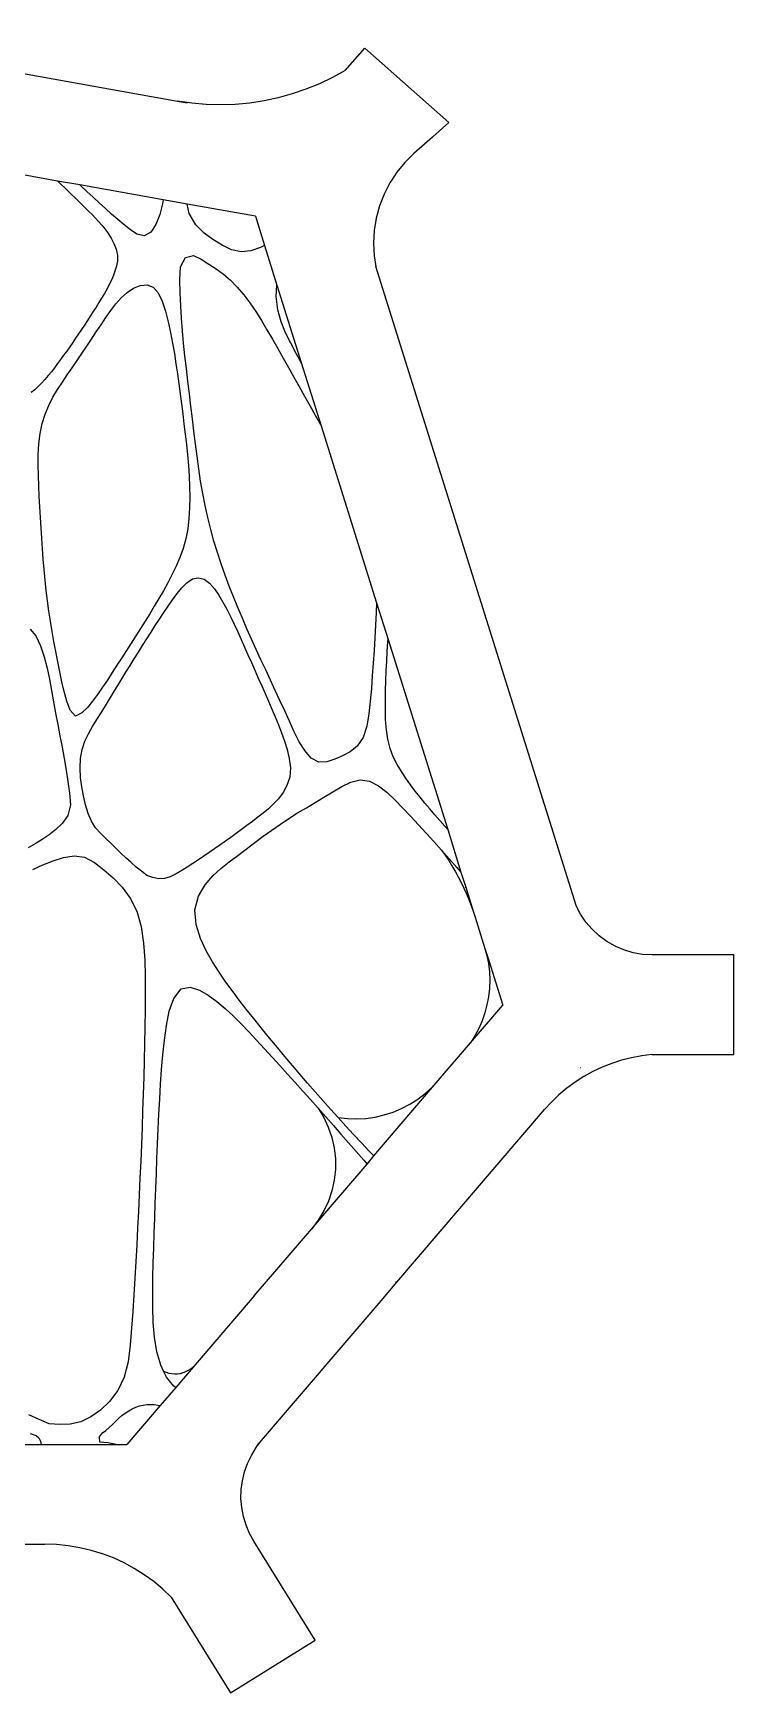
# Model space of a CAD drawing. Header units: metres. Extents: x 4484 to 5046, y 868 to 1427.
# Drawn here: x 4835.7 to 5046.3, y 869 to 1368.1 of the extents above; entities that cross this region are included whole.
import ezdxf

# ---------------------------------------------------------------- set-up
doc = ezdxf.new("R2010")
doc.units = ezdxf.units.M

msp = doc.modelspace()

# ---------------------------------------------------------------- linework, layer by layer
at = {"layer": 'Layer0'}
for p, q in [((4764.52, 1368.11), (4879.04, 1347.71)), ((4929.47, 1356.93), (4935.43, 1363.63)), ((4935.43, 1363.63), (4960.64, 1341.21)), ((4921.73, 1352.91), (4917.69, 1351.26)), ((4925.66, 1354.81), (4921.73, 1352.91)), ((4929.47, 1356.93), (4925.66, 1354.81)), ((4879.04, 1347.71), (4881.99, 1347.18)), ((4881.99, 1347.27), (4879.04, 1347.71)), ((4905.09, 1347.77), (4900.77, 1347.11)), ((4909.35, 1348.68), (4905.09, 1347.77)), ((4913.56, 1349.85), (4909.35, 1348.68)), ((4917.69, 1351.26), (4913.56, 1349.85)), ((4881.99, 1347.18), (4881.99, 1347.27)), ((4883.36, 1347.07), (4881.99, 1347.27)), ((4887.7, 1346.69), (4883.36, 1347.07)), ((4892.07, 1346.57), (4887.7, 1346.69)), ((4896.43, 1346.71), (4892.07, 1346.57)), ((4900.77, 1347.11), (4896.43, 1346.71)), ((4960.64, 1341.21), (4955.82, 1336.94)), ((4843.05, 1323.65), (4774.93, 1335.78)), ((4955.69, 1336.85), (4950.13, 1331.9)), ((4955.82, 1336.94), (4955.69, 1336.85)), ((4947.41, 1329.23), (4945, 1326.29)), ((4950.13, 1331.9), (4947.41, 1329.23)), ((4843.05, 1323.65), (4843.11, 1323.59)), ((4849.7, 1322.46), (4843.05, 1323.65)), ((4843.11, 1323.59), (4844.14, 1322.59)), ((4942.9, 1323.11), (4941.16, 1319.73)), ((4943.12, 1323.44), (4942.9, 1323.11)), ((4943.17, 1323.47), (4943.12, 1323.44)), ((4945, 1326.29), (4943.17, 1323.47)), ((4844.14, 1322.59), (4845.18, 1321.59)), ((4845.18, 1321.59), (4846.21, 1320.58)), ((4846.21, 1320.58), (4847.24, 1319.57)), ((4847.24, 1319.57), (4848.27, 1318.56)), ((4848.27, 1318.56), (4849.3, 1317.56)), ((4874.8, 1317.99), (4849.7, 1322.46)), ((4849.98, 1322.2), (4849.7, 1322.46)), ((4851.83, 1320.5), (4849.98, 1322.2)), ((4853.69, 1318.8), (4851.83, 1320.5)), ((4855.54, 1317.1), (4853.69, 1318.8)), ((4874.8, 1317.99), (4874.58, 1316.75)), ((4882, 1316.71), (4874.8, 1317.99)), ((4941.16, 1319.73), (4939.78, 1316.18)), ((4849.3, 1317.56), (4850.32, 1316.55)), ((4850.32, 1316.55), (4851.35, 1315.54)), ((4851.35, 1315.54), (4852.36, 1314.54)), ((4852.36, 1314.54), (4853.38, 1313.53)), ((4853.38, 1313.53), (4854.39, 1312.51)), ((4857.39, 1315.39), (4855.54, 1317.1)), ((4859.25, 1313.71), (4857.39, 1315.39)), ((4861.13, 1312.08), (4859.25, 1313.71)), ((4873.75, 1313.54), (4872.6, 1310.61)), ((4874.58, 1316.75), (4873.75, 1313.54)), ((4902.48, 1313.06), (4882, 1316.71)), ((4882.58, 1313.9), (4882, 1316.71)), ((4884.55, 1310.43), (4882.58, 1313.9)), ((4902.48, 1313.06), (4905.25, 1304.21)), ((4939.78, 1316.18), (4938.78, 1312.51)), ((4854.39, 1312.51), (4855.38, 1311.45)), ((4855.38, 1311.45), (4856.35, 1310.34)), ((4856.35, 1310.34), (4857.3, 1309.14)), ((4857.3, 1309.14), (4858.22, 1307.84)), ((4858.22, 1307.84), (4859.1, 1306.42)), ((4863.02, 1310.51), (4861.13, 1312.08)), ((4864.93, 1308.98), (4863.02, 1310.51)), ((4866.9, 1307.64), (4864.93, 1308.98)), ((4871.03, 1308.3), (4869.02, 1307.18)), ((4872.6, 1310.61), (4871.03, 1308.3)), ((4887.05, 1307.97), (4884.55, 1310.43)), ((4889.73, 1306.06), (4887.05, 1307.97)), ((4938.17, 1308.75), (4937.96, 1304.95)), ((4938.78, 1312.51), (4938.17, 1308.75)), ((4859.1, 1306.42), (4859.93, 1304.85)), ((4859.93, 1304.85), (4860.61, 1303.16)), ((4860.61, 1303.16), (4861.01, 1301.38)), ((4869.02, 1307.18), (4866.9, 1307.64)), ((4892.46, 1304.35), (4889.73, 1306.06)), ((4895.29, 1303), (4892.46, 1304.35)), ((4898.18, 1302.34), (4895.29, 1303)), ((4903.99, 1303.61), (4901.12, 1302.64)), ((4905.25, 1304.21), (4903.99, 1303.61)), ((4905.25, 1304.21), (4908.98, 1292.32)), ((4937.96, 1304.95), (4938.15, 1301.14)), ((4861.03, 1299.54), (4860.67, 1297.69)), ((4861.01, 1301.38), (4861.03, 1299.54)), ((4879.76, 1293.96), (4879.95, 1297.88)), ((4879.95, 1297.88), (4881.51, 1300.6)), ((4881.51, 1300.6), (4883.88, 1301.22)), ((4883.88, 1301.22), (4886.22, 1300.14)), ((4886.22, 1300.14), (4888.51, 1298.64)), ((4888.51, 1298.64), (4890.74, 1297.22)), ((4901.12, 1302.64), (4898.18, 1302.34)), ((4938.15, 1301.14), (4938.66, 1297.93)), ((4998.87, 1105.74), (4938.66, 1297.93)), ((4859.42, 1294.25), (4858.68, 1292.7)), ((4860.09, 1295.91), (4859.42, 1294.25)), ((4860.67, 1297.69), (4860.09, 1295.91)), ((4879.92, 1289.94), (4879.76, 1293.96)), ((4890.74, 1297.22), (4892.91, 1295.67)), ((4892.91, 1295.67), (4895.02, 1293.83)), ((4895.02, 1293.83), (4897.04, 1291.73)), ((4856.28, 1288.45), (4855.44, 1287.07)), ((4857.1, 1289.83), (4856.28, 1288.45)), ((4857.91, 1291.24), (4857.1, 1289.83)), ((4858.68, 1292.7), (4857.91, 1291.24)), ((4860.51, 1286.73), (4862.13, 1288.56)), ((4862.13, 1288.56), (4863.9, 1290.14)), ((4863.9, 1290.14), (4865.84, 1291.41)), ((4865.84, 1291.41), (4867.9, 1292.24)), ((4867.9, 1292.24), (4869.92, 1292.4)), ((4869.92, 1292.4), (4871.74, 1291.7)), ((4871.74, 1291.7), (4873.24, 1290.01)), ((4873.24, 1290.01), (4874.45, 1287.53)), ((4880.06, 1286.14), (4879.92, 1289.94)), ((4897.04, 1291.73), (4898.97, 1289.43)), ((4898.97, 1289.43), (4900.82, 1286.97)), ((4908.7, 1288.87), (4908.98, 1292.32)), ((4909.2, 1284.89), (4908.7, 1288.87)), ((4908.98, 1292.32), (4916.27, 1269.05)), ((4852.87, 1283.01), (4851.99, 1281.67)), ((4853.73, 1284.36), (4852.87, 1283.01)), ((4854.59, 1285.71), (4853.73, 1284.36)), ((4855.44, 1287.07), (4854.59, 1285.71)), ((4857.53, 1282.6), (4858.99, 1284.72)), ((4858.99, 1284.72), (4860.51, 1286.73)), ((4874.45, 1287.53), (4875.43, 1284.54)), ((4875.43, 1284.54), (4876.25, 1281.29)), ((4880.25, 1282.41), (4880.06, 1286.14)), ((4900.82, 1286.97), (4902.59, 1284.39)), ((4902.59, 1284.39), (4904.3, 1281.7)), ((4910.21, 1281.25), (4909.2, 1284.89)), ((4850.23, 1279.02), (4849.35, 1277.7)), ((4851.11, 1280.34), (4850.23, 1279.02)), ((4851.99, 1281.67), (4851.11, 1280.34)), ((4853.24, 1276.12), (4854.67, 1278.27)), ((4854.67, 1278.27), (4856.1, 1280.44)), ((4856.1, 1280.44), (4857.53, 1282.6)), ((4876.25, 1281.29), (4876.95, 1278.05)), ((4876.95, 1278.05), (4877.57, 1274.87)), ((4880.54, 1278.63), (4880.25, 1282.41)), ((4880.9, 1274.83), (4880.54, 1278.63)), ((4904.3, 1281.7), (4905.97, 1278.94)), ((4905.97, 1278.94), (4907.6, 1276.12)), ((4911.57, 1277.94), (4910.21, 1281.25)), ((4913.13, 1274.83), (4911.57, 1277.94)), ((4846.67, 1273.8), (4845.77, 1272.52)), ((4847.57, 1275.09), (4846.67, 1273.8)), ((4848.46, 1276.39), (4847.57, 1275.09)), ((4849.35, 1277.7), (4848.46, 1276.39)), ((4850.35, 1271.82), (4851.8, 1273.97)), ((4851.8, 1273.97), (4853.24, 1276.12)), ((4877.57, 1274.87), (4878.13, 1271.76)), ((4881.32, 1271.02), (4880.9, 1274.83)), ((4907.6, 1276.12), (4909.21, 1273.26)), ((4909.21, 1273.26), (4910.81, 1270.39)), ((4914.77, 1271.82), (4913.13, 1274.83)), ((4843.03, 1268.74), (4842.1, 1267.51)), ((4843.95, 1269.99), (4843.03, 1268.74)), ((4844.86, 1271.25), (4843.95, 1269.99)), ((4845.77, 1272.52), (4844.86, 1271.25)), ((4847.43, 1267.51), (4848.9, 1269.67)), ((4848.9, 1269.67), (4850.35, 1271.82)), ((4878.13, 1271.76), (4878.62, 1268.7)), ((4878.62, 1268.7), (4879.07, 1265.67)), ((4881.76, 1267.23), (4881.32, 1271.02)), ((4910.81, 1270.39), (4912.42, 1267.52)), ((4916.27, 1269.05), (4914.77, 1271.82)), ((4916.27, 1269.05), (4922.25, 1249.97)), ((4916.4, 1268.81), (4916.27, 1269.05)), ((4838.24, 1262.88), (4837.22, 1261.85)), ((4839.24, 1263.97), (4838.24, 1262.88)), ((4840.21, 1265.12), (4839.24, 1263.97)), ((4841.17, 1266.3), (4840.21, 1265.12)), ((4842.1, 1267.51), (4841.17, 1266.3)), ((4843.03, 1260.92), (4844.48, 1263.15)), ((4844.48, 1263.15), (4845.96, 1265.34)), ((4845.96, 1265.34), (4847.43, 1267.51)), ((4879.07, 1265.67), (4879.48, 1262.66)), ((4882.21, 1263.45), (4881.76, 1267.23)), ((4882.66, 1259.69), (4882.21, 1263.45)), ((4912.42, 1267.52), (4914.02, 1264.66)), ((4914.02, 1264.66), (4915.63, 1261.81)), ((4836.16, 1260.89), (4835.07, 1260.05)), ((4837.22, 1261.85), (4836.16, 1260.89)), ((4840.37, 1256.15), (4841.64, 1258.6)), ((4841.64, 1258.6), (4843.03, 1260.92)), ((4879.48, 1262.66), (4879.87, 1259.66)), ((4879.87, 1259.66), (4880.25, 1256.66)), ((4883.11, 1255.93), (4882.66, 1259.69)), ((4915.63, 1261.81), (4917.23, 1258.95)), ((4917.23, 1258.95), (4918.83, 1256.1)), ((4838.42, 1250.72), (4839.28, 1253.54)), ((4839.28, 1253.54), (4840.37, 1256.15)), ((4880.25, 1256.66), (4880.63, 1253.63)), ((4880.63, 1253.63), (4881.01, 1250.58)), ((4883.57, 1252.17), (4883.11, 1255.93)), ((4918.83, 1256.1), (4920.43, 1253.23)), ((4920.43, 1253.23), (4922.03, 1250.37)), ((4837.8, 1247.7), (4838.42, 1250.72)), ((4881.01, 1250.58), (4881.38, 1247.5)), ((4884.02, 1248.4), (4883.57, 1252.17)), ((4884.48, 1244.63), (4884.02, 1248.4)), ((4922.03, 1250.37), (4922.25, 1249.97)), ((4922.25, 1249.97), (4938.91, 1196.78)), ((4837.24, 1241.43), (4837.42, 1244.59)), ((4837.42, 1244.59), (4837.8, 1247.7)), ((4881.38, 1247.5), (4881.74, 1244.4)), ((4881.74, 1244.4), (4882.06, 1241.27)), ((4884.96, 1240.86), (4884.48, 1244.63)), ((4837.21, 1238.27), (4837.24, 1241.43)), ((4837.27, 1235.1), (4837.21, 1238.27)), ((4882.06, 1241.27), (4882.34, 1238.11)), ((4882.34, 1238.11), (4882.56, 1234.93)), ((4885.47, 1237.11), (4884.96, 1240.86)), ((4837.37, 1231.94), (4837.27, 1235.1)), ((4882.56, 1234.93), (4882.7, 1231.74)), ((4886.03, 1233.37), (4885.47, 1237.11)), ((4886.66, 1229.67), (4886.03, 1233.37)), ((4837.51, 1228.78), (4837.37, 1231.94)), ((4837.68, 1225.63), (4837.51, 1228.78)), ((4882.7, 1231.74), (4882.76, 1228.52)), ((4882.76, 1228.52), (4882.71, 1225.31)), ((4887.37, 1226.01), (4886.66, 1229.67)), ((4837.86, 1222.48), (4837.68, 1225.63)), ((4882.71, 1225.31), (4882.51, 1222.13)), ((4888.16, 1222.4), (4887.37, 1226.01)), ((4838.06, 1219.33), (4837.86, 1222.48)), ((4838.26, 1216.19), (4838.06, 1219.33)), ((4882.14, 1219.03), (4881.56, 1216.04)), ((4882.51, 1222.13), (4882.14, 1219.03)), ((4889.06, 1218.84), (4888.16, 1222.4)), ((4890.04, 1215.33), (4889.06, 1218.84)), ((4838.48, 1213.04), (4838.26, 1216.19)), ((4838.73, 1209.9), (4838.48, 1213.04)), ((4880.76, 1213.17), (4879.77, 1210.43)), ((4881.56, 1216.04), (4880.76, 1213.17)), ((4891.09, 1211.88), (4890.04, 1215.33)), ((4838.99, 1206.77), (4838.73, 1209.9)), ((4879.77, 1210.43), (4878.64, 1207.79)), ((4892.22, 1208.47), (4891.09, 1211.88)), ((4893.4, 1205.12), (4892.22, 1208.47)), ((4839.29, 1203.64), (4838.99, 1206.77)), ((4839.63, 1200.52), (4839.29, 1203.64)), ((4877.42, 1205.25), (4876.13, 1202.78)), ((4878.64, 1207.79), (4877.42, 1205.25)), ((4881.93, 1202.83), (4883.57, 1203.96)), ((4883.57, 1203.96), (4885.33, 1204.34)), ((4885.33, 1204.34), (4887.1, 1203.86)), ((4887.1, 1203.86), (4888.72, 1202.65)), ((4894.63, 1201.81), (4893.4, 1205.12)), ((4840, 1197.41), (4839.63, 1200.52)), ((4873.48, 1198.06), (4872.11, 1195.77)), ((4874.82, 1200.39), (4873.48, 1198.06)), ((4876.13, 1202.78), (4874.82, 1200.39)), ((4877.61, 1197.71), (4878.97, 1199.54)), ((4878.97, 1199.54), (4880.4, 1201.27)), ((4880.4, 1201.27), (4881.93, 1202.83)), ((4888.72, 1202.65), (4890.18, 1201)), ((4890.18, 1201), (4891.5, 1199.08)), ((4891.5, 1199.08), (4892.73, 1197.03)), ((4895.91, 1198.55), (4894.63, 1201.81)), ((4897.22, 1195.33), (4895.91, 1198.55)), ((4840.42, 1194.32), (4840, 1197.41)), ((4840.89, 1191.25), (4840.42, 1194.32)), ((4870.74, 1193.51), (4869.35, 1191.28)), ((4872.11, 1195.77), (4870.74, 1193.51)), ((4873.7, 1191.91), (4874.99, 1193.87)), ((4874.99, 1193.87), (4876.29, 1195.81)), ((4876.29, 1195.81), (4877.61, 1197.71)), ((4892.73, 1197.03), (4893.9, 1194.89)), ((4893.9, 1194.89), (4895.02, 1192.67)), ((4898.57, 1192.15), (4897.22, 1195.33)), ((4938.8, 1193.9), (4938.61, 1190.08)), ((4938.91, 1196.78), (4938.8, 1193.9)), ((4938.91, 1196.78), (4942.38, 1185.71)), ((4834.79, 1188.88), (4836.51, 1186.84)), ((4841.39, 1188.19), (4840.89, 1191.25)), ((4841.93, 1185.14), (4841.39, 1188.19)), ((4867.95, 1189.05), (4866.54, 1186.83)), ((4869.35, 1191.28), (4867.95, 1189.05)), ((4871.12, 1187.96), (4872.41, 1189.94)), ((4872.41, 1189.94), (4873.7, 1191.91)), ((4895.02, 1192.67), (4896.1, 1190.41)), ((4896.1, 1190.41), (4897.16, 1188.1)), ((4897.16, 1188.1), (4898.2, 1185.78)), ((4899.94, 1189), (4898.57, 1192.15)), ((4901.33, 1185.87), (4899.94, 1189)), ((4938.61, 1190.08), (4938.39, 1186.26)), ((4836.51, 1186.84), (4837.87, 1183.86)), ((4837.87, 1183.86), (4838.97, 1180.53)), ((4842.48, 1182.11), (4841.93, 1185.14)), ((4865.13, 1184.62), (4863.72, 1182.41)), ((4866.54, 1186.83), (4865.13, 1184.62)), ((4867.31, 1181.96), (4868.57, 1183.96)), ((4868.57, 1183.96), (4869.84, 1185.96)), ((4869.84, 1185.96), (4871.12, 1187.96)), ((4898.2, 1185.78), (4899.23, 1183.45)), ((4899.23, 1183.45), (4900.26, 1181.13)), ((4902.74, 1182.76), (4901.33, 1185.87)), ((4938.39, 1186.26), (4938.15, 1182.44)), ((4942.14, 1182.17), (4942.34, 1185.1)), ((4942.34, 1185.1), (4942.38, 1185.71)), ((4942.38, 1185.71), (4960.28, 1128.57)), ((4838.97, 1180.53), (4839.86, 1177.17)), ((4843.06, 1179.08), (4842.48, 1182.11)), ((4843.67, 1176.07), (4843.06, 1179.08)), ((4862.3, 1180.2), (4860.87, 1177.99)), ((4863.72, 1182.41), (4862.3, 1180.2)), ((4864.81, 1177.94), (4866.05, 1179.95)), ((4866.05, 1179.95), (4867.31, 1181.96)), ((4900.26, 1181.13), (4901.29, 1178.81)), ((4901.29, 1178.81), (4902.32, 1176.49)), ((4904.17, 1179.67), (4902.74, 1182.76)), ((4905.59, 1176.59), (4904.17, 1179.67)), ((4937.9, 1178.62), (4937.63, 1174.81)), ((4938.15, 1182.44), (4937.9, 1178.62)), ((4941.83, 1176.31), (4941.97, 1179.24)), ((4941.97, 1179.24), (4942.14, 1182.17)), ((4839.86, 1177.17), (4840.61, 1173.79)), ((4840.61, 1173.79), (4841.25, 1170.41)), ((4844.3, 1173.07), (4843.67, 1176.07)), ((4845.01, 1170.11), (4844.3, 1173.07)), ((4858, 1173.56), (4856.55, 1171.37)), ((4859.44, 1175.78), (4858, 1173.56)), ((4860.87, 1177.99), (4859.44, 1175.78)), ((4861.11, 1171.88), (4862.34, 1173.91)), ((4862.34, 1173.91), (4863.57, 1175.92)), ((4863.57, 1175.92), (4864.81, 1177.94)), ((4902.32, 1176.49), (4903.35, 1174.17)), ((4903.35, 1174.17), (4904.38, 1171.85)), ((4907.02, 1173.52), (4905.59, 1176.59)), ((4908.45, 1170.44), (4907.02, 1173.52)), ((4937.63, 1174.81), (4937.36, 1171.01)), ((4941.62, 1170.42), (4941.71, 1173.36)), ((4941.71, 1173.36), (4941.83, 1176.31)), ((4841.25, 1170.41), (4841.85, 1167.02)), ((4845.86, 1167.25), (4845.01, 1170.11)), ((4855.07, 1169.23), (4853.56, 1167.2)), ((4856.55, 1171.37), (4855.07, 1169.23)), ((4858.64, 1167.82), (4859.88, 1169.86)), ((4859.88, 1169.86), (4861.11, 1171.88)), ((4904.38, 1171.85), (4905.4, 1169.52)), ((4905.4, 1169.52), (4906.42, 1167.18)), ((4909.87, 1167.36), (4908.45, 1170.44)), ((4937.36, 1171.01), (4937.03, 1167.21)), ((4941.57, 1167.46), (4941.62, 1170.42)), ((4841.85, 1167.02), (4842.44, 1163.62)), ((4842.44, 1163.62), (4843.07, 1160.21)), ((4846.81, 1164.47), (4845.86, 1167.25)), ((4848.37, 1162.74), (4846.81, 1164.47)), ((4850.34, 1163.65), (4848.37, 1162.74)), ((4852, 1165.3), (4850.34, 1163.65)), ((4853.56, 1167.2), (4852, 1165.3)), ((4854.85, 1161.66), (4856.13, 1163.72)), ((4856.13, 1163.72), (4857.39, 1165.78)), ((4857.39, 1165.78), (4858.64, 1167.82)), ((4906.42, 1167.18), (4907.44, 1164.84)), ((4907.44, 1164.84), (4908.44, 1162.48)), ((4911.29, 1164.27), (4909.87, 1167.36)), ((4912.71, 1161.16), (4911.29, 1164.27)), ((4936.58, 1163.44), (4935.94, 1159.71)), ((4937.03, 1167.21), (4936.58, 1163.44)), ((4941.56, 1164.5), (4941.57, 1167.46)), ((4941.63, 1161.55), (4941.56, 1164.5)), ((4843.07, 1160.21), (4843.72, 1156.79)), ((4852.32, 1157.42), (4853.55, 1159.57)), ((4853.55, 1159.57), (4854.85, 1161.66)), ((4908.44, 1162.48), (4909.41, 1160.09)), ((4909.41, 1160.09), (4910.34, 1157.66)), ((4914.13, 1158.02), (4912.71, 1161.16)), ((4935.94, 1159.71), (4934.87, 1156.28)), ((4941.85, 1158.63), (4941.63, 1161.55)), ((4942.29, 1155.75), (4941.85, 1158.63)), ((4843.72, 1156.79), (4844.37, 1153.37)), ((4844.37, 1153.37), (4844.99, 1149.94)), ((4850.42, 1152.67), (4851.24, 1155.14)), ((4851.24, 1155.14), (4852.32, 1157.42)), ((4910.34, 1157.66), (4911.21, 1155.18)), ((4911.21, 1155.18), (4912.01, 1152.64)), ((4915.62, 1155), (4914.13, 1158.02)), ((4917.34, 1152.35), (4915.62, 1155)), ((4933.1, 1153.68), (4930.94, 1151.97)), ((4934.87, 1156.28), (4933.1, 1153.68)), ((4942.98, 1153), (4942.29, 1155.75)), ((4844.99, 1149.94), (4845.58, 1146.5)), ((4849.81, 1147.08), (4849.95, 1149.95)), ((4849.95, 1149.95), (4850.42, 1152.67)), ((4912.01, 1152.64), (4912.67, 1149.99)), ((4912.67, 1149.99), (4913.02, 1147.19)), ((4919.29, 1150.11), (4917.34, 1152.35)), ((4921.58, 1148.9), (4919.29, 1150.11)), ((4923.98, 1148.94), (4921.58, 1148.9)), ((4926.35, 1149.72), (4923.98, 1148.94)), ((4928.66, 1150.76), (4926.35, 1149.72)), ((4930.94, 1151.97), (4928.66, 1150.76)), ((4943.92, 1150.47), (4942.98, 1153)), ((4945.08, 1148.17), (4943.92, 1150.47)), ((4946.38, 1146.05), (4945.08, 1148.17)), ((4845.58, 1146.5), (4846.13, 1143.04)), ((4849.97, 1144.22), (4849.81, 1147.08)), ((4850.35, 1141.44), (4849.97, 1144.22)), ((4912.8, 1144.38), (4911.98, 1141.84)), ((4913.02, 1147.19), (4912.8, 1144.38)), ((4931.22, 1142.89), (4933.98, 1143.53)), ((4933.98, 1143.53), (4936.76, 1143.12)), ((4936.76, 1143.12), (4939.47, 1141.75)), ((4947.73, 1144.02), (4946.38, 1146.05)), ((4949.12, 1142.07), (4947.73, 1144.02)), ((4846.13, 1143.04), (4846.64, 1139.58)), ((4846.64, 1139.58), (4846.95, 1136.01)), ((4850.85, 1138.71), (4850.35, 1141.44)), ((4851.43, 1136.02), (4850.85, 1138.71)), ((4910.8, 1139.7), (4909.4, 1137.88)), ((4911.98, 1141.84), (4910.8, 1139.7)), ((4920.43, 1136.73), (4923.09, 1138.31)), ((4923.09, 1138.31), (4925.77, 1139.93)), ((4925.77, 1139.93), (4928.48, 1141.56)), ((4928.48, 1141.56), (4931.22, 1142.89)), ((4939.47, 1141.75), (4942.02, 1139.8)), ((4942.02, 1139.8), (4944.44, 1137.5)), ((4950.55, 1140.18), (4949.12, 1142.07)), ((4951.99, 1138.35), (4950.55, 1140.18)), ((4953.46, 1136.56), (4951.99, 1138.35)), ((4846.95, 1136.01), (4846.1, 1132.79)), ((4852.19, 1133.44), (4851.43, 1136.02)), ((4853.2, 1131.09), (4852.19, 1133.44)), ((4904.8, 1133.53), (4903.19, 1132.28)), ((4906.38, 1134.85), (4904.8, 1133.53)), ((4907.92, 1136.28), (4906.38, 1134.85)), ((4909.4, 1137.88), (4907.92, 1136.28)), ((4912.58, 1131.94), (4915.18, 1133.58)), ((4915.18, 1133.58), (4917.8, 1135.17)), ((4917.8, 1135.17), (4920.43, 1136.73)), ((4944.44, 1137.5), (4946.81, 1135.05)), ((4946.81, 1135.05), (4949.17, 1132.56)), ((4954.94, 1134.8), (4953.46, 1136.56)), ((4956.43, 1133.05), (4954.94, 1134.8)), ((4842.51, 1128.56), (4840.5, 1126.98)), ((4844.43, 1130.41), (4842.51, 1128.56)), ((4846.1, 1132.79), (4844.43, 1130.41)), ((4854.47, 1129.12), (4853.2, 1131.09)), ((4855.93, 1127.47), (4854.47, 1129.12)), ((4898.34, 1128.63), (4896.72, 1127.44)), ((4899.96, 1129.84), (4898.34, 1128.63)), ((4901.58, 1131.05), (4899.96, 1129.84)), ((4903.19, 1132.28), (4901.58, 1131.05)), ((4904.84, 1126.56), (4907.41, 1128.42)), ((4907.41, 1128.42), (4909.99, 1130.22)), ((4909.99, 1130.22), (4912.58, 1131.94)), ((4949.17, 1132.56), (4951.51, 1130.05)), ((4951.51, 1130.05), (4953.84, 1127.52)), ((4957.92, 1131.32), (4956.43, 1133.05)), ((4959.42, 1129.58), (4957.92, 1131.32)), ((4960.28, 1128.57), (4959.42, 1129.58)), ((4960.28, 1128.57), (4964.28, 1115.81)), ((4836.34, 1124.31), (4834.24, 1123.09)), ((4838.44, 1125.59), (4836.34, 1124.31)), ((4840.5, 1126.98), (4838.44, 1125.59)), ((4857.47, 1125.98), (4855.93, 1127.47)), ((4859.02, 1124.51), (4857.47, 1125.98)), ((4860.54, 1123.01), (4859.02, 1124.51)), ((4891.85, 1123.93), (4890.23, 1122.78)), ((4893.48, 1125.08), (4891.85, 1123.93)), ((4895.1, 1126.25), (4893.48, 1125.08)), ((4896.72, 1127.44), (4895.1, 1126.25)), ((4899.72, 1122.72), (4902.28, 1124.65)), ((4902.28, 1124.65), (4904.84, 1126.56)), ((4953.84, 1127.52), (4956.16, 1124.97)), ((4956.16, 1124.97), (4958.47, 1122.4)), ((4838.64, 1117.99), (4841.71, 1119.22)), ((4841.71, 1119.22), (4844.82, 1120.19)), ((4844.82, 1120.19), (4847.97, 1120.73)), ((4847.97, 1120.73), (4851.12, 1120.28)), ((4851.12, 1120.28), (4854.13, 1118.69)), ((4854.13, 1118.69), (4856.98, 1116.48)), ((4862.05, 1121.52), (4860.54, 1123.01)), ((4863.58, 1120.05), (4862.05, 1121.52)), ((4865.12, 1118.65), (4863.58, 1120.05)), ((4866.69, 1117.32), (4865.12, 1118.65)), ((4883.69, 1118.36), (4882.03, 1117.3)), ((4885.34, 1119.44), (4883.69, 1118.36)), ((4886.97, 1120.54), (4885.34, 1119.44)), ((4888.6, 1121.66), (4886.97, 1120.54)), ((4890.23, 1122.78), (4888.6, 1121.66)), ((4892.12, 1116.9), (4894.63, 1118.86)), ((4894.63, 1118.86), (4897.17, 1120.78)), ((4897.17, 1120.78), (4899.72, 1122.72)), ((4958.47, 1122.4), (4960.77, 1119.81)), ((4958.47, 1122.4), (4959.55, 1120.85)), ((4959.55, 1120.85), (4960.59, 1119.28)), ((4960.59, 1119.28), (4961.58, 1117.67)), ((4960.77, 1119.81), (4963.07, 1117.21)), ((4835.6, 1116.57), (4838.64, 1117.99)), ((4856.98, 1116.48), (4859.77, 1114.07)), ((4859.77, 1114.07), (4862.41, 1111.29)), ((4868.28, 1116.03), (4866.69, 1117.32)), ((4869.89, 1114.78), (4868.28, 1116.03)), ((4871.65, 1114.16), (4869.89, 1114.78)), ((4873.42, 1113.77), (4871.65, 1114.16)), ((4875.17, 1113.85), (4873.42, 1113.77)), ((4876.91, 1114.38), (4875.17, 1113.85)), ((4878.64, 1115.24), (4876.91, 1114.38)), ((4880.34, 1116.25), (4878.64, 1115.24)), ((4882.03, 1117.3), (4880.34, 1116.25)), ((4887.37, 1111.94), (4889.68, 1114.68)), ((4889.68, 1114.68), (4892.12, 1116.9)), ((4961.58, 1117.67), (4962.54, 1116.04)), ((4962.54, 1116.04), (4963.44, 1114.39)), ((4963.07, 1117.21), (4964.28, 1115.81)), ((4963.44, 1114.39), (4964.31, 1112.71)), ((4964.28, 1115.81), (4965.69, 1111.31)), ((4862.41, 1111.29), (4864.84, 1107.97)), ((4884.3, 1104.47), (4885.35, 1108.52)), ((4885.35, 1108.52), (4887.37, 1111.94)), ((4964.31, 1112.71), (4965.13, 1111.01)), ((4965.13, 1111.01), (4965.9, 1109.29)), ((4965.58, 1111.3), (4965.69, 1111.31)), ((4965.69, 1111.31), (4967.95, 1104.01)), ((4965.9, 1109.29), (4966.63, 1107.55)), ((4864.84, 1107.97), (4866.82, 1104.01)), ((4866.82, 1104.01), (4868.11, 1099.42)), ((4884.69, 1100.04), (4884.3, 1104.47)), ((4966.63, 1107.55), (4967.32, 1105.79)), ((4967.32, 1105.79), (4967.95, 1104.01)), ((4967.95, 1104.01), (4968.54, 1102.22)), ((4998.89, 1105.7), (4998.87, 1105.74)), ((5000.19, 1103.18), (4998.89, 1105.7)), ((5001.79, 1100.78), (5000.19, 1103.18)), ((4868.11, 1099.42), (4868.82, 1094.46)), ((4885.99, 1095.81), (4884.69, 1100.04)), ((4968.54, 1102.22), (4971.39, 1093.13)), ((5003.66, 1098.59), (5001.79, 1100.78)), ((5005.77, 1096.63), (5003.66, 1098.59)), ((4868.82, 1094.46), (4869.21, 1089.41)), ((4887.66, 1092.12), (4885.99, 1095.81)), ((5008.09, 1094.93), (5005.77, 1096.63)), ((5010.59, 1093.5), (5008.09, 1094.93)), ((5013.23, 1092.37), (5010.59, 1093.5)), ((4869.21, 1089.41), (4869.38, 1084.37)), ((4889.55, 1088.84), (4887.66, 1092.12)), ((4891.57, 1085.74), (4889.55, 1088.84)), ((4971.39, 1093.13), (4972.63, 1089.16)), ((4971.39, 1093.13), (4972.04, 1090.72)), ((4972.04, 1090.72), (4972.52, 1088.27)), ((4972.52, 1088.27), (4972.81, 1085.79)), ((4972.63, 1089.16), (4976.82, 1075.81)), ((5015.99, 1091.55), (5013.23, 1092.37)), ((5018.83, 1091.05), (5015.99, 1091.55)), ((5021.71, 1090.89), (5018.83, 1091.05)), ((5046.27, 1090.89), (5021.71, 1090.89)), ((5046.27, 1060.89), (5046.27, 1090.89)), ((4869.38, 1084.37), (4869.4, 1079.32)), ((4893.65, 1082.72), (4891.57, 1085.74)), ((4972.81, 1085.79), (4972.91, 1083.29)), ((4972.91, 1083.29), (4972.82, 1080.79)), ((4869.4, 1079.32), (4869.36, 1074.28)), ((4878, 1077.77), (4880.14, 1080.66)), ((4880.14, 1080.66), (4882.91, 1081.16)), ((4882.91, 1081.16), (4885.66, 1080.29)), ((4885.66, 1080.29), (4888.32, 1078.78)), ((4888.32, 1078.78), (4890.89, 1076.9)), ((4895.79, 1079.78), (4893.65, 1082.72)), ((4897.96, 1076.89), (4895.79, 1079.78)), ((4972.55, 1078.31), (4972.09, 1075.85)), ((4972.82, 1080.79), (4972.55, 1078.31)), ((4869.36, 1074.28), (4869.29, 1069.23)), ((4875.72, 1069.65), (4876.56, 1073.94)), ((4876.56, 1073.94), (4878, 1077.77)), ((4890.89, 1076.9), (4893.38, 1074.8)), ((4893.38, 1074.8), (4895.81, 1072.54)), ((4900.16, 1074.05), (4897.96, 1076.89)), ((4902.38, 1071.25), (4900.16, 1074.05)), ((4967.14, 1064.46), (4976.82, 1075.81)), ((4971.45, 1073.44), (4970.63, 1071.08)), ((4972.09, 1075.85), (4971.45, 1073.44)), ((4869.29, 1069.23), (4869.19, 1064.19)), ((4875.13, 1065.26), (4875.72, 1069.65)), ((4895.81, 1072.54), (4898.19, 1070.17)), ((4898.19, 1070.17), (4900.54, 1067.71)), ((4904.61, 1068.47), (4902.38, 1071.25)), ((4906.85, 1065.73), (4904.61, 1068.47)), ((4969.63, 1068.79), (4968.47, 1066.57)), ((4970.63, 1071.08), (4969.63, 1068.79)), ((4869.19, 1064.19), (4869.07, 1059.14)), ((4874.68, 1060.85), (4875.13, 1065.26)), ((4900.54, 1067.71), (4902.87, 1065.21)), ((4902.87, 1065.21), (4905.19, 1062.69)), ((4909.09, 1063.01), (4906.85, 1065.73)), ((4957.46, 1053.11), (4967.14, 1064.46)), ((4968.47, 1066.57), (4967.14, 1064.46)), ((4869.07, 1059.14), (4868.93, 1054.09)), ((4874.3, 1056.42), (4874.68, 1060.85)), ((4905.19, 1062.69), (4907.5, 1060.16)), ((4907.5, 1060.16), (4909.81, 1057.62)), ((4911.35, 1060.31), (4909.09, 1063.01)), ((4913.61, 1057.64), (4911.35, 1060.31)), ((5009.59, 1058.27), (5006.7, 1057.13)), ((5012.54, 1059.22), (5009.59, 1058.27)), ((5015.54, 1059.97), (5012.54, 1059.22)), ((5018.59, 1060.53), (5015.54, 1059.97)), ((5021.66, 1060.89), (5018.59, 1060.53)), ((5021.66, 1060.89), (5046.27, 1060.89)), ((4868.93, 1054.09), (4868.77, 1049.04)), ((4873.99, 1051.97), (4874.3, 1056.42)), ((4909.81, 1057.62), (4912.12, 1055.07)), ((4912.12, 1055.07), (4914.43, 1052.51)), ((4915.89, 1054.99), (4913.61, 1057.64)), ((4918.17, 1052.35), (4915.89, 1054.99)), ((5001.19, 1054.31), (4998.59, 1052.64)), ((5000.16, 1056.94), (5000.1, 1056.95)), ((5003.9, 1055.81), (5001.19, 1054.31)), ((5006.7, 1057.13), (5003.9, 1055.81)), ((4868.77, 1049.04), (4868.6, 1043.99)), ((4873.72, 1047.5), (4873.99, 1051.97)), ((4914.43, 1052.51), (4916.73, 1049.95)), ((4916.73, 1049.95), (4919.03, 1047.37)), ((4920.45, 1049.73), (4918.17, 1052.35)), ((4922.75, 1047.12), (4920.45, 1049.73)), ((4938.11, 1030.41), (4957.46, 1053.11)), ((4951.28, 1047.49), (4953.5, 1049.18)), ((4953.5, 1049.18), (4955.56, 1051.06)), ((4955.56, 1051.06), (4957.46, 1053.11)), ((4993.73, 1048.8), (4991.5, 1046.65)), ((4996.09, 1050.8), (4993.73, 1048.8)), ((4998.59, 1052.64), (4996.09, 1050.8)), ((4868.6, 1043.99), (4868.41, 1038.94)), ((4873.49, 1043.03), (4873.72, 1047.5)), ((4919.03, 1047.37), (4921.33, 1044.79)), ((4921.33, 1044.79), (4923.62, 1042.2)), ((4921.33, 1044.79), (4923.03, 1042.01)), ((4925.05, 1044.53), (4922.75, 1047.12)), ((4927.37, 1041.96), (4925.05, 1044.53)), ((4941.21, 1042.75), (4943.87, 1043.61)), ((4943.87, 1043.61), (4946.45, 1044.69)), ((4945.01, 992.43), (4989.41, 1044.37)), ((4946.45, 1044.69), (4948.92, 1045.99)), ((4948.92, 1045.99), (4951.28, 1047.49)), ((4991.5, 1046.65), (4989.41, 1044.37)), ((4868.41, 1038.94), (4868.22, 1033.88)), ((4873.09, 1034.08), (4873.28, 1038.56)), ((4873.28, 1038.56), (4873.49, 1043.03)), ((4923.03, 1042.01), (4924.41, 1039.07)), ((4923.62, 1042.2), (4925.92, 1039.6)), ((4924.41, 1039.07), (4925.47, 1036)), ((4925.92, 1039.6), (4928.21, 1036.99)), ((4929.69, 1039.41), (4927.37, 1041.96)), ((4927.37, 1041.96), (4930.14, 1041.65)), ((4932.02, 1036.88), (4929.69, 1039.41)), ((4930.14, 1041.65), (4932.94, 1041.57)), ((4932.94, 1041.57), (4935.72, 1041.73)), ((4935.72, 1041.73), (4938.49, 1042.13)), ((4938.49, 1042.13), (4941.21, 1042.75)), ((4868.22, 1033.88), (4868.01, 1028.83)), ((4872.9, 1029.61), (4873.09, 1034.08)), ((4925.47, 1036), (4926.19, 1032.82)), ((4928.21, 1036.99), (4930.5, 1034.38)), ((4930.5, 1034.38), (4932.78, 1031.76)), ((4934.37, 1034.36), (4932.02, 1036.88)), ((4936.72, 1031.87), (4934.37, 1034.36)), ((4868.01, 1028.83), (4867.79, 1023.79)), ((4872.72, 1025.13), (4872.9, 1029.61)), ((4926.19, 1032.82), (4926.55, 1029.59)), ((4926.55, 1029.59), (4926.56, 1026.34)), ((4932.78, 1031.76), (4935.06, 1029.13)), ((4935.06, 1029.13), (4936.05, 1027.99)), ((4936.05, 1027.99), (4938.11, 1030.41)), ((4938.11, 1030.41), (4936.72, 1031.87)), ((4867.79, 1023.79), (4867.56, 1018.75)), ((4872.55, 1020.66), (4872.72, 1025.13)), ((4925.09, 1015.13), (4936.05, 1027.99)), ((4926.56, 1026.34), (4926.21, 1023.1)), ((4867.56, 1018.75), (4867.32, 1013.71)), ((4872.39, 1016.19), (4872.55, 1020.66)), ((4925.51, 1019.93), (4924.46, 1016.85)), ((4926.21, 1023.1), (4925.51, 1019.93)), ((4867.32, 1013.71), (4867.08, 1008.69)), ((4872.22, 1011.72), (4872.39, 1016.19)), ((4919.42, 1008.54), (4925.09, 1015.13)), ((4923.09, 1013.9), (4921.4, 1011.12)), ((4924.46, 1016.85), (4923.09, 1013.9)), ((4925.09, 1015.13), (4925.01, 1015.2)), ((4867.08, 1008.69), (4866.82, 1003.69)), ((4872.07, 1007.25), (4872.22, 1011.72)), ((4902.07, 988.37), (4919.42, 1008.54)), ((4921.4, 1011.12), (4919.42, 1008.54)), ((4866.82, 1003.69), (4866.56, 998.69)), ((4871.92, 1002.78), (4872.07, 1007.25)), ((4866.56, 998.69), (4866.28, 993.7)), ((4871.67, 993.85), (4871.78, 998.32)), ((4871.78, 998.32), (4871.92, 1002.78)), ((4866.28, 993.7), (4865.98, 988.7)), ((4871.63, 989.37), (4871.67, 993.85)), ((4865.98, 988.7), (4865.65, 983.67)), ((4871.67, 984.88), (4871.63, 989.37)), ((4902.07, 988.37), (4884.34, 967.62)), ((4940.25, 986.85), (4945.01, 992.43)), ((4945.01, 992.43), (4944.57, 992.46)), ((4865.65, 983.67), (4865.29, 978.6)), ((4871.81, 980.38), (4871.67, 984.88)), ((4904.33, 944.83), (4940.25, 986.85)), ((4939.85, 986.86), (4940.25, 986.85)), ((4865.29, 978.6), (4864.86, 973.48)), ((4872.14, 975.89), (4871.81, 980.38)), ((4864.86, 973.48), (4864.2, 968.47)), ((4872.82, 971.54), (4872.14, 975.89)), ((4864.2, 968.47), (4863.02, 963.85)), ((4874.03, 967.47), (4872.82, 971.54)), ((4863.02, 963.85), (4861.1, 959.85)), ((4874.9, 965.7), (4874.03, 967.47)), ((4875.78, 963.93), (4874.9, 965.7)), ((4874.9, 965.7), (4875.7, 965.36)), ((4875.7, 965.36), (4876.52, 965.1)), ((4878.01, 961.23), (4875.78, 963.93)), ((4876.52, 965.1), (4877.37, 964.95)), ((4877.37, 964.95), (4878.24, 964.88)), ((4878.24, 964.88), (4879.1, 964.91)), ((4884.34, 967.62), (4878.54, 960.83)), ((4879.1, 964.91), (4879.95, 965.04)), ((4879.95, 965.04), (4880.79, 965.26)), ((4880.79, 965.26), (4881.6, 965.57)), ((4881.6, 965.57), (4882.36, 965.96)), ((4882.36, 965.96), (4883.08, 966.44)), ((4883.08, 966.44), (4883.74, 967)), ((4883.74, 967), (4884.34, 967.62)), ((4861.1, 959.85), (4858.64, 956.57)), ((4878.54, 960.83), (4873.86, 955.36)), ((4878.54, 960.83), (4878.01, 961.23)), ((4855.92, 954), (4853.02, 951.95)), ((4858.64, 956.57), (4855.92, 954)), ((4863.38, 953.1), (4864.41, 953.8)), ((4873.86, 955.36), (4863.86, 943.66)), ((4864.41, 953.8), (4865.46, 954.39)), ((4865.46, 954.39), (4866.54, 954.87)), ((4866.54, 954.87), (4867.64, 955.24)), ((4867.64, 955.24), (4868.75, 955.49)), ((4868.75, 955.49), (4869.86, 955.63)), ((4869.86, 955.63), (4870.97, 955.67)), ((4870.97, 955.67), (4872.08, 955.62)), ((4872.08, 955.62), (4873.19, 955.48)), ((4873.19, 955.48), (4873.86, 955.36)), ((4837.47, 951.18), (4834.42, 952.55)), ((4840.52, 949.85), (4837.47, 951.18)), ((4843.68, 949.61), (4840.52, 949.85)), ((4846.85, 949.77), (4843.68, 949.61)), ((4849.99, 950.49), (4846.85, 949.77)), ((4853.02, 951.95), (4849.99, 950.49)), ((4857.54, 947.9), (4858.54, 948.73)), ((4858.54, 948.73), (4859.5, 949.64)), ((4859.5, 949.64), (4860.44, 950.56)), ((4860.44, 950.56), (4861.39, 951.47)), ((4861.39, 951.47), (4862.37, 952.32)), ((4862.37, 952.32), (4863.38, 953.1)), ((4828.3, 943.66), (4838.05, 943.66)), ((4834.8, 946.94), (4835.73, 946.66)), ((4835.73, 946.66), (4836.63, 946.3)), ((4836.63, 946.3), (4837.38, 945.67)), ((4837.38, 945.67), (4837.9, 944.6)), ((4837.9, 944.6), (4838.05, 943.66)), ((4838.05, 943.66), (4860.68, 943.66)), ((4855.68, 945.92), (4856.5, 947.12)), ((4855.69, 944.36), (4855.68, 945.92)), ((4856.94, 944.22), (4855.69, 944.36)), ((4856.5, 947.12), (4857.54, 947.9)), ((4858.14, 944.13), (4856.94, 944.22)), ((4859.18, 943.91), (4858.14, 944.13)), ((4860.21, 943.71), (4859.18, 943.91)), ((4860.68, 943.66), (4860.21, 943.71)), ((4860.68, 943.66), (4863.86, 943.66)), ((4903.02, 943.3), (4904.33, 944.83)), ((4903.16, 943.31), (4904.33, 944.83)), ((4900.1, 937.93), (4901.27, 940.38)), ((4901.27, 940.38), (4902.68, 942.69)), ((4902.68, 942.69), (4903.16, 943.31)), ((4903.16, 943.31), (4903.02, 943.3)), ((4898.57, 932.74), (4899.2, 935.38)), ((4899.2, 935.38), (4900.1, 937.93)), ((4898.16, 927.35), (4898.23, 930.06)), ((4898.23, 930.06), (4898.57, 932.74)), ((4898.39, 924.65), (4898.16, 927.35)), ((4898.89, 921.99), (4898.39, 924.65)), ((4899.67, 919.4), (4898.89, 921.99)), ((4900.72, 916.9), (4899.67, 919.4)), ((4642.34, 913.66), (4839.22, 913.66)), ((4842.74, 913.54), (4839.22, 913.66)), ((4846.24, 913.2), (4842.74, 913.54)), ((4902.02, 914.53), (4900.72, 916.9)), ((4920.5, 884.77), (4902.02, 914.53)), ((4849.72, 912.61), (4846.24, 913.2)), ((4853.14, 911.8), (4849.72, 912.61)), ((4856.51, 910.77), (4853.14, 911.8)), ((4859.8, 909.51), (4856.51, 910.77)), ((4863, 908.04), (4859.8, 909.51)), ((4866.09, 906.36), (4863, 908.04)), ((4869.07, 904.48), (4866.09, 906.36)), ((4871.92, 902.41), (4869.07, 904.48)), ((4874.62, 900.15), (4871.92, 902.41)), ((4877.17, 897.72), (4874.62, 900.15)), ((4877.17, 897.72), (4895, 868.96)), ((4895, 868.96), (4920.5, 884.77))]:
    msp.add_line(p, q, dxfattribs=at)

doc.saveas('drawing.dxf')
